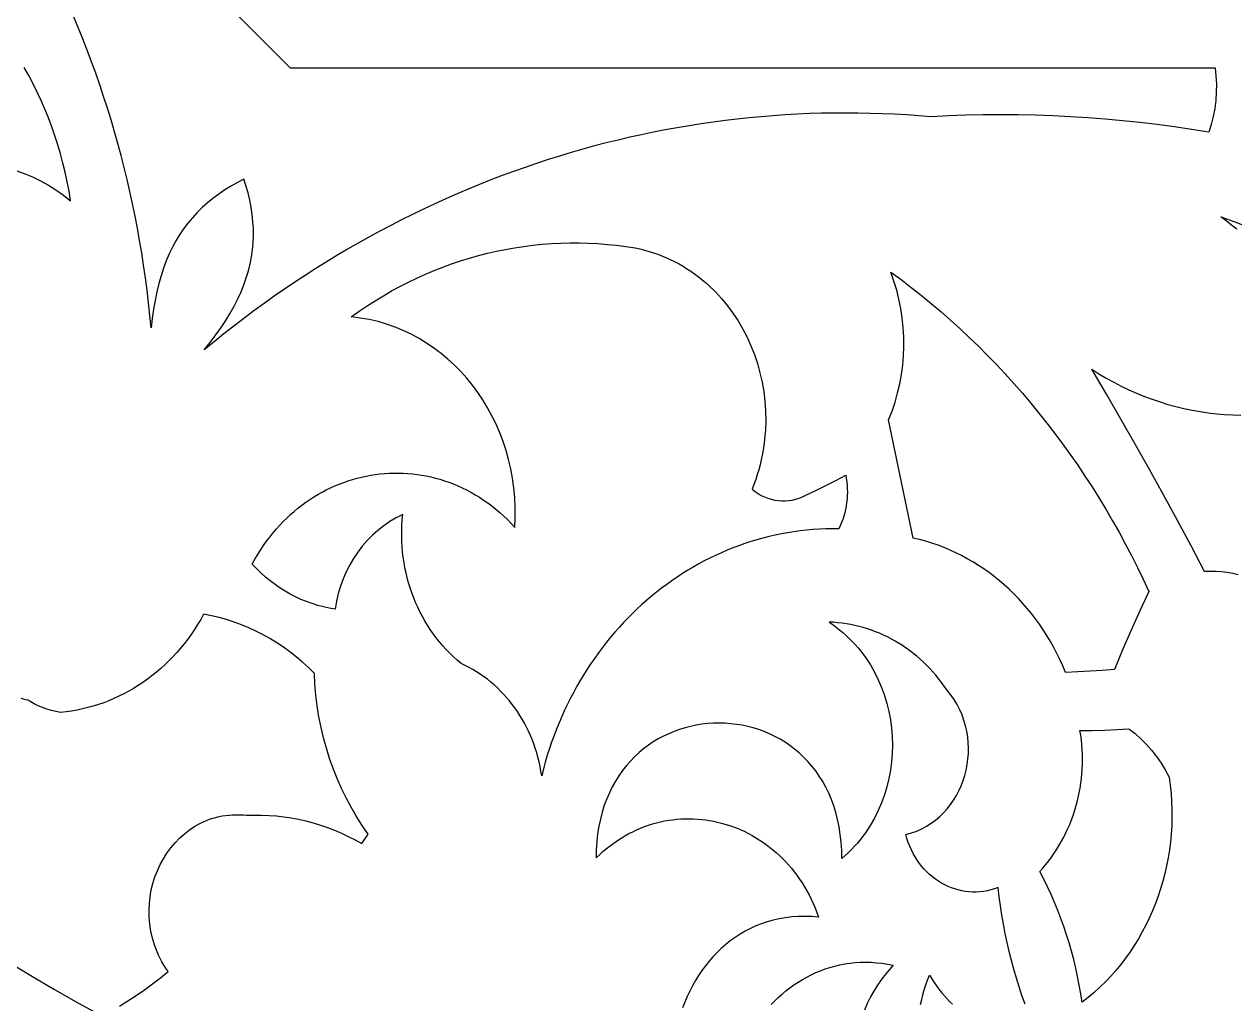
# Model space of a CAD drawing. Extents: x -3069 to -2029, y 258 to 1298.
# Drawn here: x -2711.5 to -2641.9, y 368.9 to 425.3 of the extents above; entities that cross this region are included whole.
import ezdxf

# ---------------------------------------------------------------- set-up
doc = ezdxf.new("R2010")
doc.units = 0
doc.layers.add('LAYER_1', color=18, linetype='CONTINUOUS')

msp = doc.modelspace()

# ---------------------------------------------------------------- linework, layer by layer
at = {"layer": 'LAYER_1'}
for points in [[(-2733.88, 460.406), (-2696.238, 422.756), (-2642.998, 422.761), (-2642.95, 422.29), (-2642.929, 421.819), (-2642.934, 421.347), (-2642.966, 420.877), (-2643.024, 420.41), (-2643.109, 419.947), (-2643.22, 419.49), (-2643.356, 419.04), (-2644.349, 419.202), (-2645.343, 419.35), (-2646.338, 419.484), (-2647.335, 419.603), (-2648.332, 419.708), (-2649.331, 419.8), (-2650.331, 419.876), (-2651.331, 419.939), (-2652.332, 419.988), (-2653.334, 420.022), (-2654.336, 420.043), (-2655.338, 420.049), (-2656.341, 420.04), (-2657.343, 420.018), (-2658.346, 419.981), (-2659.348, 419.93), (-2660.049, 419.989), (-2660.751, 420.038), (-2661.452, 420.079), (-2662.153, 420.11), (-2662.853, 420.133), (-2663.553, 420.147), (-2664.253, 420.152), (-2664.952, 420.148), (-2665.65, 420.135), (-2666.348, 420.114), (-2667.045, 420.084), (-2667.741, 420.045), (-2668.436, 419.997), (-2669.13, 419.941), (-2669.823, 419.876), (-2670.515, 419.803), (-2671.206, 419.72), (-2671.896, 419.63), (-2672.585, 419.53), (-2673.272, 419.422), (-2673.957, 419.306), (-2674.641, 419.181), (-2675.324, 419.047), (-2676.005, 418.905), (-2676.684, 418.755), (-2677.362, 418.596), (-2678.038, 418.429), (-2678.712, 418.253), (-2679.384, 418.069), (-2680.054, 417.877), (-2680.722, 417.676), (-2681.387, 417.467), (-2682.051, 417.249), (-2682.712, 417.024), (-2683.371, 416.79), (-2684.028, 416.548), (-2684.682, 416.298), (-2685.334, 416.039), (-2685.983, 415.772), (-2686.629, 415.498), (-2687.273, 415.215), (-2687.914, 414.924), (-2688.552, 414.625), (-2689.187, 414.317), (-2689.819, 414.002), (-2690.448, 413.679), (-2691.074, 413.348), (-2691.697, 413.009), (-2692.316, 412.662), (-2692.932, 412.306), (-2693.545, 411.943), (-2694.155, 411.573), (-2694.761, 411.194), (-2695.363, 410.807), (-2695.962, 410.413), (-2696.557, 410.011), (-2697.148, 409.601), (-2697.735, 409.183), (-2698.319, 408.757), (-2698.899, 408.324), (-2699.474, 407.883), (-2700.046, 407.434), (-2700.613, 406.978), (-2701.176, 406.514), (-2700.831, 406.947), (-2700.509, 407.375), (-2700.211, 407.797), (-2699.936, 408.216), (-2699.683, 408.631), (-2699.454, 409.043), (-2699.246, 409.452), (-2699.061, 409.858), (-2698.898, 410.263), (-2698.756, 410.666), (-2698.636, 411.068), (-2698.537, 411.469), (-2698.459, 411.871), (-2698.402, 412.272), (-2698.365, 412.675), (-2698.348, 413.079), (-2698.351, 413.485), (-2698.374, 413.892), (-2698.416, 414.303), (-2698.478, 414.717), (-2698.558, 415.134), (-2698.657, 415.556), (-2698.775, 415.982), (-2698.891, 416.35), (-2699.234, 416.172), (-2699.618, 415.954), (-2699.986, 415.726), (-2700.338, 415.488), (-2700.674, 415.238), (-2700.995, 414.978), (-2701.299, 414.706), (-2701.588, 414.421), (-2701.862, 414.124), (-2702.121, 413.813), (-2702.364, 413.488), (-2702.593, 413.149), (-2702.807, 412.795), (-2703.006, 412.426), (-2703.191, 412.041), (-2703.361, 411.639), (-2703.518, 411.221), (-2703.66, 410.785), (-2703.789, 410.332), (-2703.904, 409.86), (-2704.005, 409.369), (-2704.094, 408.859), (-2704.169, 408.329), (-2704.231, 407.779), (-2704.301, 408.505), (-2704.379, 409.229), (-2704.466, 409.951), (-2704.561, 410.669), (-2704.665, 411.386), (-2704.776, 412.099), (-2704.896, 412.81), (-2705.024, 413.518), (-2705.161, 414.223), (-2705.305, 414.925), (-2705.458, 415.625), (-2705.618, 416.321), (-2705.787, 417.014), (-2705.964, 417.704), (-2706.148, 418.391), (-2706.341, 419.075), (-2706.542, 419.755), (-2706.75, 420.432), (-2706.966, 421.105), (-2707.19, 421.775), (-2707.422, 422.441), (-2707.662, 423.104), (-2707.909, 423.763), (-2708.164, 424.418), (-2708.427, 425.069), (-2708.698, 425.717)], [(-2712.015, 416.842), (-2711.535, 416.671), (-2711.063, 416.474), (-2710.601, 416.252), (-2710.149, 416.004), (-2709.709, 415.73), (-2709.282, 415.431), (-2708.867, 415.105), (-2708.959, 415.655), (-2709.064, 416.199), (-2709.182, 416.739), (-2709.312, 417.274), (-2709.455, 417.804), (-2709.61, 418.328), (-2709.777, 418.847), (-2709.956, 419.36), (-2710.148, 419.867), (-2710.351, 420.368), (-2710.566, 420.863), (-2710.793, 421.351), (-2711.032, 421.832), (-2711.282, 422.307), (-2711.543, 422.774)], [(-2641.746, 413.462), (-2642.051, 413.706), (-2642.361, 413.944), (-2642.677, 414.175), (-2641.869, 413.892), (-2641.071, 413.588)], [(-2641.68, 393.562), (-2641.988, 393.641), (-2642.301, 393.702), (-2642.62, 393.744), (-2642.944, 393.767), (-2643.273, 393.771), (-2643.605, 393.754), (-2644.383, 395.234), (-2645.171, 396.707), (-2645.968, 398.175), (-2646.776, 399.635), (-2647.593, 401.089), (-2648.42, 402.536), (-2649.257, 403.977), (-2650.104, 405.411), (-2649.686, 405.145), (-2649.262, 404.893), (-2648.833, 404.655), (-2648.399, 404.431), (-2647.961, 404.221), (-2647.519, 404.025), (-2647.073, 403.843), (-2646.623, 403.675), (-2646.17, 403.522), (-2645.713, 403.382), (-2645.254, 403.256), (-2644.792, 403.145), (-2644.328, 403.047), (-2643.861, 402.964), (-2643.393, 402.895), (-2642.924, 402.841), (-2642.453, 402.801), (-2641.982, 402.775), (-2641.51, 402.763)], [(-2706.049, 368.739), (-2705.567, 369.046), (-2705.092, 369.364), (-2704.622, 369.693), (-2704.16, 370.034), (-2703.704, 370.385), (-2703.255, 370.747), (-2703.381, 370.93), (-2703.499, 371.115), (-2703.609, 371.303), (-2703.711, 371.492), (-2703.805, 371.684), (-2703.892, 371.877), (-2703.97, 372.071), (-2704.042, 372.267), (-2704.161, 372.662), (-2704.252, 373.06), (-2704.314, 373.46), (-2704.349, 373.86), (-2704.356, 374.259), (-2704.337, 374.655), (-2704.292, 375.046), (-2704.223, 375.432), (-2704.129, 375.811), (-2704.012, 376.182), (-2703.872, 376.542), (-2703.711, 376.891), (-2703.528, 377.227), (-2703.324, 377.549), (-2703.101, 377.855), (-2702.859, 378.144), (-2702.599, 378.414), (-2702.321, 378.664), (-2702.026, 378.892), (-2701.715, 379.097), (-2701.389, 379.277), (-2701.22, 379.358), (-2701.048, 379.432), (-2700.872, 379.499), (-2700.693, 379.559), (-2700.511, 379.612), (-2700.325, 379.658), (-2700.137, 379.695), (-2699.945, 379.725), (-2699.75, 379.748), (-2699.553, 379.762), (-2699.353, 379.767), (-2699.15, 379.765), (-2698.944, 379.753), (-2698.737, 379.733), (-2698.305, 379.747), (-2697.875, 379.746), (-2697.445, 379.728), (-2697.017, 379.695), (-2696.591, 379.646), (-2696.166, 379.582), (-2695.744, 379.502), (-2695.325, 379.406), (-2694.909, 379.296), (-2694.496, 379.17), (-2694.088, 379.029), (-2693.683, 378.873), (-2693.283, 378.701), (-2692.888, 378.515), (-2692.498, 378.315), (-2692.114, 378.099), (-2691.742, 378.644), (-2692.09, 379.146), (-2692.418, 379.662), (-2692.726, 380.191), (-2693.014, 380.731), (-2693.282, 381.283), (-2693.53, 381.846), (-2693.757, 382.418), (-2693.963, 383), (-2694.149, 383.59), (-2694.313, 384.188), (-2694.455, 384.793), (-2694.576, 385.405), (-2694.675, 386.022), (-2694.752, 386.644), (-2694.806, 387.271), (-2694.837, 387.901), (-2695.174, 388.233), (-2695.521, 388.549), (-2695.878, 388.851), (-2696.244, 389.137), (-2696.62, 389.408), (-2697.003, 389.663), (-2697.395, 389.903), (-2697.794, 390.126), (-2698.2, 390.333), (-2698.613, 390.523), (-2699.033, 390.697), (-2699.459, 390.853), (-2699.89, 390.993), (-2700.326, 391.114), (-2700.767, 391.219), (-2701.212, 391.305), (-2701.38, 391.004), (-2701.556, 390.711), (-2701.738, 390.424), (-2701.928, 390.145), (-2702.125, 389.872), (-2702.329, 389.607), (-2702.539, 389.349), (-2702.756, 389.098), (-2702.98, 388.856), (-2703.209, 388.621), (-2703.444, 388.393), (-2703.685, 388.174), (-2703.932, 387.963), (-2704.184, 387.76), (-2704.442, 387.566), (-2704.704, 387.38), (-2704.971, 387.202), (-2705.243, 387.033), (-2705.52, 386.873), (-2705.8, 386.723), (-2706.085, 386.581), (-2706.374, 386.448), (-2706.667, 386.325), (-2706.964, 386.211), (-2707.263, 386.107), (-2707.567, 386.012), (-2707.873, 385.927), (-2708.182, 385.852), (-2708.494, 385.788), (-2708.808, 385.733), (-2709.125, 385.689), (-2709.444, 385.655), (-2709.712, 385.703), (-2709.974, 385.766), (-2710.232, 385.843), (-2710.483, 385.933), (-2710.728, 386.035), (-2710.967, 386.151), (-2711.2, 386.278), (-2711.317, 386.351), (-2711.452, 386.382), (-2711.706, 386.457)], [(-2653.94, 368.852), (-2654.116, 369.351), (-2654.282, 369.853), (-2654.438, 370.359), (-2654.586, 370.868), (-2654.723, 371.381), (-2654.852, 371.896), (-2654.97, 372.414), (-2655.08, 372.935), (-2655.179, 373.458), (-2655.269, 373.984), (-2655.349, 374.511), (-2655.42, 375.041), (-2655.481, 375.573), (-2655.691, 375.498), (-2655.903, 375.436), (-2656.115, 375.387), (-2656.328, 375.35), (-2656.539, 375.326), (-2656.751, 375.315), (-2656.961, 375.315), (-2657.17, 375.328), (-2657.377, 375.352), (-2657.582, 375.387), (-2657.784, 375.434), (-2657.984, 375.492), (-2658.18, 375.56), (-2658.372, 375.639), (-2658.561, 375.729), (-2658.745, 375.828), (-2658.925, 375.938), (-2659.099, 376.057), (-2659.268, 376.186), (-2659.431, 376.324), (-2659.588, 376.472), (-2659.738, 376.628), (-2659.882, 376.792), (-2660.018, 376.966), (-2660.146, 377.147), (-2660.267, 377.337), (-2660.378, 377.534), (-2660.482, 377.739), (-2660.575, 377.952), (-2660.66, 378.171), (-2660.734, 378.398), (-2660.799, 378.631), (-2660.48, 378.718), (-2660.174, 378.827), (-2659.881, 378.956), (-2659.602, 379.104), (-2659.336, 379.271), (-2659.085, 379.456), (-2658.847, 379.657), (-2658.625, 379.873), (-2658.417, 380.103), (-2658.224, 380.347), (-2658.047, 380.603), (-2657.886, 380.87), (-2657.741, 381.147), (-2657.612, 381.433), (-2657.5, 381.727), (-2657.405, 382.029), (-2657.327, 382.336), (-2657.267, 382.648), (-2657.225, 382.964), (-2657.201, 383.282), (-2657.195, 383.603), (-2657.208, 383.924), (-2657.24, 384.245), (-2657.292, 384.564), (-2657.363, 384.881), (-2657.454, 385.195), (-2657.566, 385.504), (-2657.698, 385.808), (-2657.85, 386.105), (-2658.024, 386.394), (-2658.22, 386.675), (-2658.437, 386.946), (-2658.746, 387.381), (-2659.075, 387.794), (-2659.424, 388.183), (-2659.791, 388.549), (-2660.174, 388.89), (-2660.574, 389.206), (-2660.989, 389.496), (-2661.417, 389.76), (-2661.859, 389.996), (-2662.084, 390.105), (-2662.312, 390.206), (-2662.543, 390.3), (-2662.776, 390.387), (-2663.011, 390.467), (-2663.249, 390.54), (-2663.489, 390.605), (-2663.731, 390.663), (-2663.975, 390.713), (-2664.221, 390.756), (-2664.468, 390.791), (-2664.717, 390.818), (-2664.967, 390.838), (-2665.218, 390.85), (-2665.009, 390.707), (-2664.805, 390.558), (-2664.608, 390.404), (-2664.416, 390.244), (-2664.231, 390.079), (-2664.052, 389.909), (-2663.879, 389.734), (-2663.712, 389.554), (-2663.552, 389.37), (-2663.397, 389.181), (-2663.107, 388.791), (-2662.841, 388.385), (-2662.601, 387.965), (-2662.385, 387.532), (-2662.194, 387.087), (-2662.029, 386.633), (-2661.888, 386.17), (-2661.773, 385.7), (-2661.683, 385.224), (-2661.619, 384.743), (-2661.58, 384.26), (-2661.566, 383.774), (-2661.579, 383.289), (-2661.617, 382.804), (-2661.68, 382.322), (-2661.77, 381.844), (-2661.885, 381.372), (-2662.027, 380.906), (-2662.194, 380.448), (-2662.388, 379.999), (-2662.608, 379.561), (-2662.854, 379.136), (-2662.987, 378.928), (-2663.127, 378.724), (-2663.273, 378.524), (-2663.426, 378.328), (-2663.586, 378.135), (-2663.752, 377.948), (-2663.925, 377.764), (-2664.104, 377.585), (-2664.29, 377.411), (-2664.483, 377.242), (-2664.492, 377.721), (-2664.522, 378.184), (-2664.571, 378.632), (-2664.638, 379.066), (-2664.724, 379.484), (-2664.828, 379.886), (-2664.948, 380.274), (-2665.084, 380.647), (-2665.236, 381.004), (-2665.403, 381.346), (-2665.585, 381.673), (-2665.78, 381.985), (-2665.987, 382.282), (-2666.208, 382.564), (-2666.439, 382.83), (-2666.682, 383.081), (-2666.936, 383.317), (-2667.199, 383.538), (-2667.471, 383.744), (-2667.751, 383.934), (-2668.04, 384.11), (-2668.335, 384.27), (-2668.637, 384.415), (-2668.945, 384.545), (-2669.258, 384.66), (-2669.576, 384.759), (-2669.897, 384.843), (-2670.222, 384.913), (-2670.55, 384.966), (-2670.879, 385.005), (-2671.21, 385.029), (-2671.541, 385.037), (-2671.873, 385.03), (-2672.204, 385.008), (-2672.533, 384.971), (-2672.861, 384.919), (-2673.186, 384.851), (-2673.508, 384.768), (-2673.826, 384.67), (-2674.139, 384.557), (-2674.448, 384.429), (-2674.75, 384.285), (-2675.046, 384.126), (-2675.335, 383.952), (-2675.617, 383.763), (-2675.89, 383.558), (-2676.153, 383.339), (-2676.408, 383.104), (-2676.651, 382.854), (-2676.884, 382.588), (-2677.106, 382.308), (-2677.315, 382.012), (-2677.511, 381.701), (-2677.693, 381.375), (-2677.861, 381.033), (-2678.015, 380.676), (-2678.153, 380.305), (-2678.274, 379.917), (-2678.379, 379.515), (-2678.467, 379.097), (-2678.536, 378.665), (-2678.587, 378.216), (-2678.618, 377.753), (-2678.629, 377.275), (-2678.432, 377.464), (-2678.231, 377.645), (-2678.027, 377.817), (-2677.82, 377.981), (-2677.61, 378.136), (-2677.397, 378.283), (-2677.181, 378.421), (-2676.963, 378.552), (-2676.742, 378.674), (-2676.52, 378.787), (-2676.295, 378.893), (-2676.069, 378.99), (-2675.841, 379.079), (-2675.611, 379.16), (-2675.38, 379.233), (-2675.148, 379.298), (-2674.915, 379.355), (-2674.681, 379.404), (-2674.446, 379.445), (-2674.211, 379.479), (-2673.976, 379.505), (-2673.74, 379.523), (-2673.504, 379.533), (-2673.268, 379.536), (-2673.033, 379.531), (-2672.798, 379.518), (-2672.564, 379.498), (-2672.33, 379.471), (-2671.866, 379.393), (-2671.407, 379.287), (-2670.955, 379.151), (-2670.51, 378.987), (-2670.074, 378.794), (-2669.648, 378.574), (-2669.234, 378.326), (-2669.032, 378.191), (-2668.833, 378.05), (-2668.638, 377.902), (-2668.446, 377.748), (-2668.258, 377.587), (-2668.074, 377.419), (-2667.895, 377.244), (-2667.72, 377.064), (-2667.549, 376.876), (-2667.383, 376.682), (-2667.222, 376.482), (-2667.066, 376.276), (-2666.915, 376.063), (-2666.77, 375.844), (-2666.629, 375.619), (-2666.495, 375.387), (-2666.367, 375.149), (-2666.244, 374.906), (-2666.128, 374.656), (-2666.018, 374.4), (-2665.914, 374.139), (-2665.817, 373.871), (-2666.217, 373.903), (-2666.608, 373.915), (-2666.991, 373.908), (-2667.366, 373.882), (-2667.733, 373.838), (-2668.091, 373.776), (-2668.44, 373.697), (-2668.78, 373.601), (-2669.111, 373.489), (-2669.433, 373.361), (-2669.746, 373.218), (-2670.049, 373.061), (-2670.343, 372.889), (-2670.627, 372.704), (-2670.902, 372.506), (-2671.166, 372.295), (-2671.421, 372.072), (-2671.665, 371.838), (-2671.899, 371.593), (-2672.123, 371.338), (-2672.336, 371.073), (-2672.539, 370.798), (-2672.73, 370.514), (-2672.911, 370.223), (-2673.081, 369.923), (-2673.239, 369.616), (-2673.387, 369.303), (-2673.522, 368.983), (-2673.647, 368.658)], [(-2712.513, 371.334), (-2711.159, 370.507), (-2709.794, 369.702), (-2708.418, 368.92), (-2707.03, 368.161)], [(-2668.552, 368.834), (-2668.349, 369.043), (-2668.14, 369.246), (-2667.923, 369.44), (-2667.701, 369.626), (-2667.472, 369.803), (-2667.238, 369.972), (-2666.997, 370.132), (-2666.751, 370.282), (-2666.499, 370.423), (-2666.242, 370.555), (-2665.98, 370.676), (-2665.713, 370.787), (-2665.441, 370.887), (-2665.164, 370.976), (-2664.883, 371.055), (-2664.597, 371.122), (-2664.307, 371.177), (-2664.013, 371.22), (-2663.715, 371.251), (-2663.414, 371.27), (-2663.109, 371.276), (-2662.8, 371.269), (-2662.488, 371.249), (-2662.174, 371.215), (-2661.856, 371.167), (-2661.535, 371.106), (-2661.843, 370.748), (-2662.126, 370.386), (-2662.384, 370.019), (-2662.619, 369.649), (-2662.831, 369.275), (-2663.02, 368.898), (-2663.186, 368.519)], [(-2659.946, 368.845), (-2659.886, 369.125), (-2659.816, 369.406), (-2659.735, 369.687), (-2659.644, 369.967), (-2659.543, 370.247), (-2659.43, 370.527), (-2659.307, 370.316), (-2659.178, 370.112), (-2659.042, 369.914), (-2658.901, 369.722), (-2658.754, 369.537), (-2658.602, 369.359), (-2658.444, 369.187), (-2658.281, 369.022), (-2658.114, 368.864)]]:
    msp.add_lwpolyline(points, dxfattribs=at)
for points in [[(-2689.752, 397.038), (-2690.132, 396.848), (-2690.498, 396.633), (-2690.849, 396.394), (-2691.183, 396.132), (-2691.5, 395.848), (-2691.799, 395.544), (-2692.08, 395.22), (-2692.342, 394.877), (-2692.583, 394.518), (-2692.804, 394.141), (-2693.003, 393.75), (-2693.179, 393.344), (-2693.332, 392.926), (-2693.462, 392.495), (-2693.566, 392.053), (-2693.645, 391.602), (-2693.982, 391.657), (-2694.316, 391.728), (-2694.646, 391.813), (-2694.972, 391.913), (-2695.293, 392.028), (-2695.609, 392.157), (-2695.92, 392.3), (-2696.225, 392.457), (-2696.524, 392.628), (-2696.816, 392.812), (-2697.101, 393.01), (-2697.38, 393.22), (-2697.65, 393.444), (-2697.912, 393.68), (-2698.166, 393.928), (-2698.411, 394.189), (-2698.259, 394.466), (-2698.101, 394.737), (-2697.937, 395), (-2697.767, 395.255), (-2697.591, 395.504), (-2697.41, 395.745), (-2697.224, 395.978), (-2697.032, 396.204), (-2696.836, 396.423), (-2696.634, 396.634), (-2696.429, 396.838), (-2696.218, 397.035), (-2696.003, 397.223), (-2695.785, 397.404), (-2695.562, 397.578), (-2695.335, 397.744), (-2695.105, 397.902), (-2694.871, 398.053), (-2694.634, 398.196), (-2694.394, 398.331), (-2694.151, 398.459), (-2693.906, 398.579), (-2693.657, 398.691), (-2693.406, 398.795), (-2693.153, 398.892), (-2692.898, 398.98), (-2692.641, 399.061), (-2692.382, 399.134), (-2692.122, 399.199), (-2691.86, 399.256), (-2691.596, 399.305), (-2691.332, 399.346), (-2691.067, 399.379), (-2690.801, 399.404), (-2690.534, 399.421), (-2690.267, 399.43), (-2690, 399.431), (-2689.733, 399.423), (-2689.465, 399.408), (-2689.198, 399.384), (-2688.932, 399.352), (-2688.666, 399.312), (-2688.401, 399.264), (-2688.136, 399.207), (-2687.873, 399.143), (-2687.611, 399.069), (-2687.351, 398.988), (-2687.092, 398.898), (-2686.834, 398.8), (-2686.579, 398.693), (-2686.326, 398.578), (-2686.075, 398.454), (-2685.827, 398.322), (-2685.581, 398.182), (-2685.338, 398.033), (-2685.098, 397.875), (-2684.861, 397.709), (-2684.627, 397.534), (-2684.397, 397.351), (-2684.171, 397.158), (-2683.948, 396.958), (-2683.729, 396.748), (-2683.514, 396.53), (-2683.304, 396.303), (-2683.279, 396.881), (-2683.28, 397.454), (-2683.307, 398.021), (-2683.36, 398.58), (-2683.437, 399.133), (-2683.538, 399.676), (-2683.663, 400.211), (-2683.81, 400.735), (-2683.98, 401.25), (-2684.172, 401.752), (-2684.385, 402.243), (-2684.618, 402.72), (-2684.872, 403.185), (-2685.145, 403.634), (-2685.437, 404.069), (-2685.747, 404.487), (-2686.074, 404.89), (-2686.419, 405.274), (-2686.781, 405.641), (-2687.158, 405.988), (-2687.551, 406.316), (-2687.958, 406.624), (-2688.38, 406.911), (-2688.815, 407.175), (-2689.263, 407.417), (-2689.724, 407.636), (-2690.197, 407.831), (-2690.68, 408), (-2691.175, 408.145), (-2691.68, 408.262), (-2692.194, 408.353), (-2692.717, 408.416), (-2692.263, 408.739), (-2691.804, 409.05), (-2691.339, 409.349), (-2690.869, 409.635), (-2690.393, 409.909), (-2689.913, 410.17), (-2689.428, 410.418), (-2688.938, 410.654), (-2688.444, 410.877), (-2687.946, 411.088), (-2687.445, 411.285), (-2686.939, 411.47), (-2686.43, 411.642), (-2685.918, 411.801), (-2685.402, 411.947), (-2684.884, 412.079), (-2684.363, 412.199), (-2683.84, 412.305), (-2683.315, 412.399), (-2682.787, 412.478), (-2682.258, 412.545), (-2681.727, 412.598), (-2681.195, 412.638), (-2680.661, 412.665), (-2680.127, 412.677), (-2679.592, 412.677), (-2679.056, 412.662), (-2678.52, 412.634), (-2677.984, 412.592), (-2677.448, 412.537), (-2676.912, 412.467), (-2676.377, 412.384), (-2676.106, 412.327), (-2675.84, 412.261), (-2675.577, 412.188), (-2675.318, 412.107), (-2675.063, 412.018), (-2674.812, 411.921), (-2674.565, 411.817), (-2674.322, 411.706), (-2674.084, 411.587), (-2673.85, 411.462), (-2673.62, 411.33), (-2673.395, 411.191), (-2673.174, 411.045), (-2672.958, 410.893), (-2672.746, 410.735), (-2672.54, 410.571), (-2672.338, 410.401), (-2672.141, 410.225), (-2671.762, 409.857), (-2671.404, 409.467), (-2671.066, 409.058), (-2670.751, 408.629), (-2670.457, 408.183), (-2670.187, 407.72), (-2669.94, 407.242), (-2669.717, 406.75), (-2669.518, 406.244), (-2669.345, 405.728), (-2669.197, 405.201), (-2669.076, 404.664), (-2668.981, 404.12), (-2668.914, 403.569), (-2668.876, 403.012), (-2668.865, 402.45), (-2668.884, 401.886), (-2668.905, 401.603), (-2668.933, 401.319), (-2668.969, 401.035), (-2669.013, 400.752), (-2669.064, 400.468), (-2669.123, 400.185), (-2669.19, 399.901), (-2669.265, 399.619), (-2669.348, 399.337), (-2669.439, 399.056), (-2669.538, 398.776), (-2669.646, 398.498), (-2669.476, 398.364), (-2669.299, 398.245), (-2669.116, 398.141), (-2668.929, 398.051), (-2668.737, 397.976), (-2668.541, 397.917), (-2668.343, 397.872), (-2668.143, 397.842), (-2667.941, 397.828), (-2667.738, 397.828), (-2667.536, 397.844), (-2667.334, 397.876), (-2667.134, 397.923), (-2666.937, 397.985), (-2666.742, 398.063), (-2666.551, 398.157), (-2665.972, 398.432), (-2665.398, 398.716), (-2664.827, 399.01), (-2664.261, 399.314), (-2664.226, 399.117), (-2664.199, 398.918), (-2664.18, 398.719), (-2664.169, 398.52), (-2664.166, 398.321), (-2664.171, 398.122), (-2664.185, 397.924), (-2664.206, 397.727), (-2664.235, 397.531), (-2664.272, 397.337), (-2664.317, 397.144), (-2664.37, 396.953), (-2664.43, 396.765), (-2664.499, 396.58), (-2664.575, 396.397), (-2664.658, 396.218), (-2665.032, 396.22), (-2665.404, 396.213), (-2665.775, 396.198), (-2666.144, 396.174), (-2666.511, 396.141), (-2666.876, 396.1), (-2667.24, 396.051), (-2667.601, 395.994), (-2667.961, 395.928), (-2668.318, 395.855), (-2668.673, 395.773), (-2669.025, 395.683), (-2669.375, 395.586), (-2669.722, 395.481), (-2670.067, 395.368), (-2670.409, 395.247), (-2670.748, 395.119), (-2671.084, 394.984), (-2671.417, 394.841), (-2671.747, 394.691), (-2672.074, 394.533), (-2672.397, 394.369), (-2672.717, 394.197), (-2673.034, 394.018), (-2673.347, 393.833), (-2673.656, 393.64), (-2673.961, 393.441), (-2674.263, 393.235), (-2674.56, 393.022), (-2674.854, 392.803), (-2675.143, 392.578), (-2675.428, 392.346), (-2675.709, 392.107), (-2675.985, 391.863), (-2676.257, 391.612), (-2676.524, 391.355), (-2676.787, 391.092), (-2677.045, 390.824), (-2677.297, 390.549), (-2677.545, 390.269), (-2677.788, 389.983), (-2678.025, 389.691), (-2678.258, 389.394), (-2678.485, 389.091), (-2678.706, 388.783), (-2678.922, 388.47), (-2679.132, 388.151), (-2679.337, 387.828), (-2679.536, 387.499), (-2679.729, 387.165), (-2679.916, 386.826), (-2680.096, 386.482), (-2680.271, 386.134), (-2680.439, 385.781), (-2680.601, 385.423), (-2680.757, 385.061), (-2680.906, 384.694), (-2681.048, 384.323), (-2681.183, 383.948), (-2681.312, 383.568), (-2681.434, 383.184), (-2681.549, 382.796), (-2681.656, 382.404), (-2681.757, 382.008), (-2681.799, 382.279), (-2681.849, 382.546), (-2681.906, 382.811), (-2681.972, 383.073), (-2682.044, 383.331), (-2682.124, 383.586), (-2682.212, 383.837), (-2682.306, 384.085), (-2682.407, 384.328), (-2682.516, 384.568), (-2682.63, 384.803), (-2682.752, 385.034), (-2682.88, 385.26), (-2683.014, 385.481), (-2683.155, 385.698), (-2683.302, 385.909), (-2683.455, 386.116), (-2683.614, 386.316), (-2683.778, 386.512), (-2683.949, 386.701), (-2684.124, 386.885), (-2684.306, 387.063), (-2684.492, 387.234), (-2684.684, 387.399), (-2684.881, 387.557), (-2685.083, 387.709), (-2685.29, 387.854), (-2685.501, 387.992), (-2685.718, 388.122), (-2685.938, 388.246), (-2686.163, 388.361), (-2686.393, 388.469), (-2686.618, 388.659), (-2686.837, 388.856), (-2687.048, 389.06), (-2687.253, 389.271), (-2687.45, 389.489), (-2687.64, 389.713), (-2687.823, 389.943), (-2687.998, 390.179), (-2688.166, 390.421), (-2688.326, 390.668), (-2688.479, 390.921), (-2688.624, 391.178), (-2688.761, 391.441), (-2688.89, 391.708), (-2689.011, 391.979), (-2689.124, 392.255), (-2689.229, 392.534), (-2689.325, 392.818), (-2689.413, 393.104), (-2689.492, 393.394), (-2689.563, 393.687), (-2689.626, 393.982), (-2689.679, 394.28), (-2689.724, 394.58), (-2689.759, 394.883), (-2689.786, 395.187), (-2689.804, 395.493), (-2689.812, 395.8), (-2689.811, 396.109), (-2689.801, 396.418), (-2689.781, 396.728)], [(-2661.667, 410.997), (-2661.077, 410.562), (-2660.494, 410.117), (-2659.919, 409.661), (-2659.35, 409.196), (-2658.79, 408.721), (-2658.236, 408.236), (-2657.691, 407.742), (-2657.153, 407.238), (-2656.623, 406.725), (-2656.101, 406.202), (-2655.587, 405.671), (-2655.081, 405.131), (-2654.584, 404.581), (-2654.094, 404.023), (-2653.613, 403.457), (-2653.141, 402.882), (-2652.677, 402.298), (-2652.222, 401.706), (-2651.775, 401.107), (-2651.338, 400.499), (-2650.909, 399.883), (-2650.489, 399.259), (-2650.079, 398.628), (-2649.678, 397.989), (-2649.286, 397.342), (-2648.903, 396.688), (-2648.531, 396.027), (-2648.167, 395.359), (-2647.814, 394.684), (-2647.47, 394.002), (-2647.136, 393.313), (-2646.812, 392.618), (-2647.331, 391.508), (-2647.834, 390.389), (-2648.322, 389.261), (-2648.793, 388.125), (-2649.495, 388.067), (-2650.198, 388.02), (-2650.902, 387.983), (-2651.606, 387.958), (-2651.762, 388.328), (-2651.928, 388.692), (-2652.103, 389.048), (-2652.287, 389.398), (-2652.48, 389.741), (-2652.681, 390.076), (-2652.892, 390.404), (-2653.11, 390.724), (-2653.337, 391.036), (-2653.572, 391.341), (-2653.814, 391.637), (-2654.064, 391.925), (-2654.322, 392.205), (-2654.586, 392.476), (-2654.858, 392.738), (-2655.137, 392.991), (-2655.422, 393.236), (-2655.713, 393.47), (-2656.011, 393.696), (-2656.315, 393.912), (-2656.625, 394.118), (-2656.941, 394.314), (-2657.262, 394.5), (-2657.589, 394.675), (-2657.92, 394.841), (-2658.257, 394.995), (-2658.598, 395.139), (-2658.944, 395.272), (-2659.294, 395.394), (-2659.649, 395.504), (-2660.008, 395.604), (-2660.37, 395.691), (-2661.791, 402.488), (-2661.592, 402.997), (-2661.419, 403.515), (-2661.271, 404.039), (-2661.149, 404.569), (-2661.052, 405.105), (-2660.98, 405.644), (-2660.934, 406.185), (-2660.913, 406.728), (-2660.918, 407.272), (-2660.949, 407.815), (-2661.004, 408.356), (-2661.086, 408.895), (-2661.193, 409.429), (-2661.325, 409.958), (-2661.483, 410.481)], [(-2650.778, 384.613), (-2650.072, 384.616), (-2649.367, 384.634), (-2648.662, 384.668), (-2647.957, 384.717), (-2647.607, 384.436), (-2647.272, 384.134), (-2646.954, 383.812), (-2646.654, 383.471), (-2646.372, 383.111), (-2646.109, 382.733), (-2645.866, 382.339), (-2645.644, 381.929), (-2645.581, 381.458), (-2645.534, 380.988), (-2645.503, 380.518), (-2645.487, 380.049), (-2645.486, 379.581), (-2645.5, 379.116), (-2645.529, 378.653), (-2645.573, 378.192), (-2645.632, 377.734), (-2645.705, 377.28), (-2645.792, 376.829), (-2645.893, 376.383), (-2646.009, 375.942), (-2646.138, 375.505), (-2646.281, 375.074), (-2646.437, 374.649), (-2646.607, 374.23), (-2646.79, 373.818), (-2646.986, 373.413), (-2647.194, 373.015), (-2647.416, 372.625), (-2647.65, 372.243), (-2647.897, 371.87), (-2648.156, 371.506), (-2648.427, 371.152), (-2648.71, 370.807), (-2649.005, 370.472), (-2649.311, 370.149), (-2649.629, 369.836), (-2649.959, 369.534), (-2650.299, 369.245), (-2650.651, 368.968), (-2650.728, 369.464), (-2650.815, 369.958), (-2650.912, 370.449), (-2651.019, 370.937), (-2651.137, 371.422), (-2651.265, 371.904), (-2651.404, 372.382), (-2651.552, 372.857), (-2651.71, 373.327), (-2651.878, 373.794), (-2652.056, 374.256), (-2652.244, 374.714), (-2652.441, 375.167), (-2652.648, 375.615), (-2652.865, 376.058), (-2653.091, 376.496), (-2652.911, 376.696), (-2652.737, 376.902), (-2652.57, 377.113), (-2652.41, 377.329), (-2652.256, 377.55), (-2652.108, 377.775), (-2651.967, 378.005), (-2651.833, 378.238), (-2651.706, 378.476), (-2651.586, 378.718), (-2651.472, 378.963), (-2651.366, 379.211), (-2651.266, 379.463), (-2651.174, 379.718), (-2651.089, 379.976), (-2651.011, 380.236), (-2650.94, 380.499), (-2650.876, 380.764), (-2650.82, 381.031), (-2650.771, 381.3), (-2650.729, 381.571), (-2650.695, 381.844), (-2650.669, 382.117), (-2650.65, 382.392), (-2650.638, 382.668), (-2650.635, 382.945), (-2650.639, 383.223), (-2650.651, 383.501), (-2650.671, 383.779), (-2650.698, 384.057), (-2650.734, 384.335)]]:
    msp.add_lwpolyline(points, close=True, dxfattribs=at)

doc.saveas('drawing.dxf')
